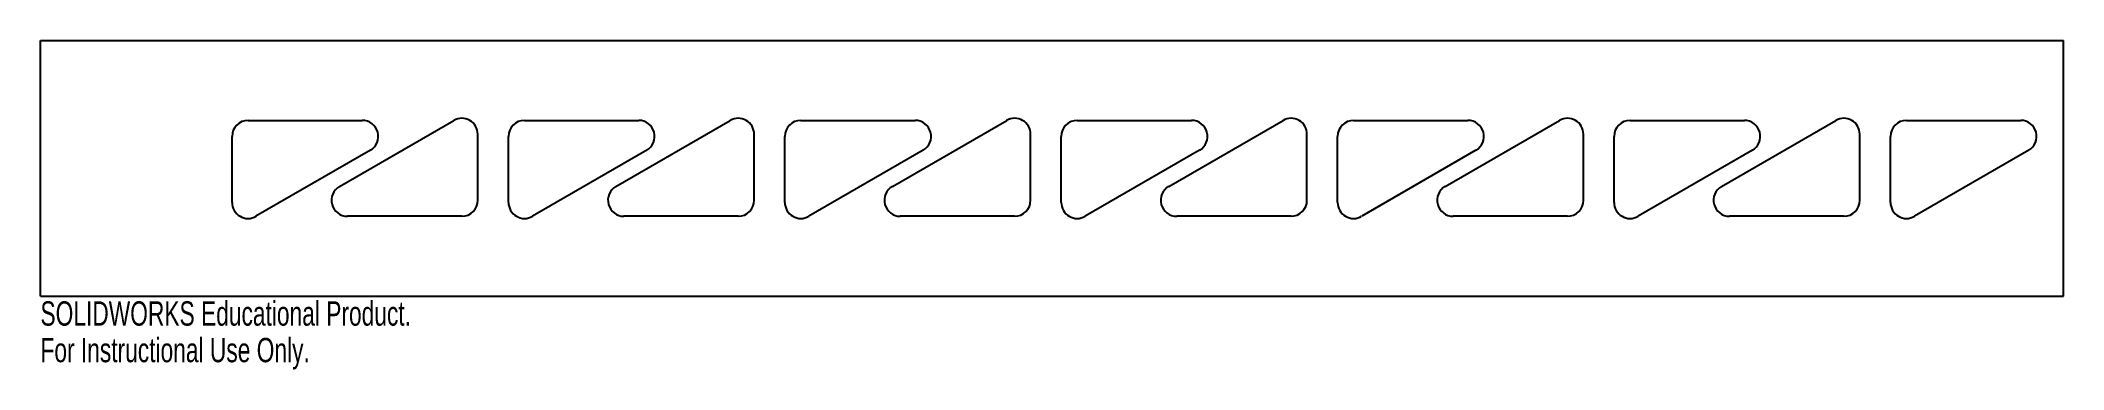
# Model space of a CAD drawing. Header units: inches. Extents: x -16.4 to -0.5, y -1.6 to 1.
import ezdxf

# ---------------------------------------------------------------- set-up
doc = ezdxf.new("R2010")
doc.units = ezdxf.units.IN
doc.header["$MEASUREMENT"] = 0
doc.styles.add('SLDTEXTSTYLE0', font='TXT', dxfattribs={"width": 0.7})

msp = doc.modelspace()

# ---------------------------------------------------------------- linework, layer by layer
at = {"color": 7, "linetype": 'Continuous', "lineweight": 25}
for p, q in [((-16.375, 1), (-0.536, 1)), ((-16.375, -1), (-16.375, 1)), ((-0.536, -1), (-0.536, 1)), ((-14.75, 0.375), (-13.855, 0.375)), ((-14.033, -0.142), (-13.138, 0.375)), ((-12.586, 0.375), (-11.691, 0.375)), ((-11.869, -0.142), (-10.974, 0.375)), ((-10.422, 0.375), (-9.527, 0.375)), ((-9.705, -0.142), (-8.81, 0.375)), ((-8.258, 0.375), (-7.363, 0.375)), ((-7.541, -0.142), (-6.646, 0.375)), ((-6.094, 0.375), (-5.199, 0.375)), ((-5.377, -0.142), (-4.482, 0.375)), ((-3.93, 0.375), (-3.035, 0.375)), ((-3.213, -0.142), (-2.318, 0.375)), ((-1.766, 0.375), (-0.871, 0.375)), ((-14.875, -0.267), (-14.875, 0.25)), ((-12.951, -0.25), (-12.951, 0.267)), ((-12.711, -0.267), (-12.711, 0.25)), ((-10.787, -0.25), (-10.787, 0.267)), ((-10.547, -0.267), (-10.547, 0.25)), ((-8.623, -0.25), (-8.623, 0.267)), ((-8.383, -0.267), (-8.383, 0.25)), ((-6.459, -0.25), (-6.459, 0.267)), ((-6.219, -0.267), (-6.219, 0.25)), ((-4.295, -0.25), (-4.295, 0.267)), ((-4.055, -0.267), (-4.055, 0.25)), ((-2.131, -0.25), (-2.131, 0.267)), ((-1.891, -0.267), (-1.891, 0.25)), ((-13.792, 0.142), (-14.688, -0.375)), ((-11.628, 0.142), (-12.523, -0.375)), ((-9.464, 0.142), (-10.359, -0.375)), ((-7.3, 0.142), (-8.195, -0.375)), ((-5.136, 0.142), (-6.031, -0.375)), ((-2.972, 0.142), (-3.867, -0.375)), ((-0.808, 0.142), (-1.703, -0.375)), ((-13.076, -0.375), (-13.971, -0.375)), ((-10.912, -0.375), (-11.807, -0.375)), ((-8.748, -0.375), (-9.643, -0.375)), ((-6.584, -0.375), (-7.479, -0.375)), ((-4.42, -0.375), (-5.315, -0.375)), ((-2.256, -0.375), (-3.151, -0.375)), ((-16.375, -1), (-0.536, -1))]:
    msp.add_line(p, q, dxfattribs=at)
for centre, start, end in [((-14.75, 0.25), 90, 180), ((-13.855, 0.25), 300, 90), ((-13.076, 0.267), 0, 120), ((-12.586, 0.25), 90, 180), ((-11.691, 0.25), 300, 90), ((-10.912, 0.267), 0, 120), ((-10.422, 0.25), 90, 180), ((-9.527, 0.25), 300, 90), ((-8.748, 0.267), 0, 120), ((-8.258, 0.25), 90, 180), ((-7.363, 0.25), 300, 90), ((-6.584, 0.267), 0, 120), ((-6.094, 0.25), 90, 180), ((-5.199, 0.25), 300, 90), ((-4.42, 0.267), 0, 120), ((-3.93, 0.25), 90, 180), ((-3.035, 0.25), 300, 90), ((-2.256, 0.267), 0, 120), ((-1.766, 0.25), 90, 180), ((-0.871, 0.25), 300, 90), ((-13.971, -0.25), 120, 270), ((-11.807, -0.25), 120, 270), ((-9.643, -0.25), 120, 270), ((-7.479, -0.25), 120, 270), ((-5.315, -0.25), 120, 270), ((-3.151, -0.25), 120, 270), ((-14.75, -0.267), 180, 300), ((-13.076, -0.25), 270, 0), ((-12.586, -0.267), 180, 300), ((-10.912, -0.25), 270, 0), ((-10.422, -0.267), 180, 300), ((-8.748, -0.25), 270, 0), ((-8.258, -0.267), 180, 300), ((-6.584, -0.25), 270, 0), ((-6.094, -0.267), 180, 300), ((-4.42, -0.25), 270, 0), ((-3.93, -0.267), 180, 300), ((-2.256, -0.25), 270, 0), ((-1.766, -0.267), 180, 300)]:
    msp.add_arc(centre, 0.125, start, end, dxfattribs=at)

# ---------------------------------------------------------------- texts
at = {"color": 7, "linetype": 'Continuous', "char_height": 0.1903, "attachment_point": 1, "style": 'SLDTEXTSTYLE0'}
for s, insert in [('SOLIDWORKS Educational Product.', (-16.375, -1.04)), ('For Instructional Use Only.', (-16.375, -1.326))]:
    msp.add_mtext(s, dxfattribs=dict(at, insert=insert))

doc.saveas('drawing.dxf')
